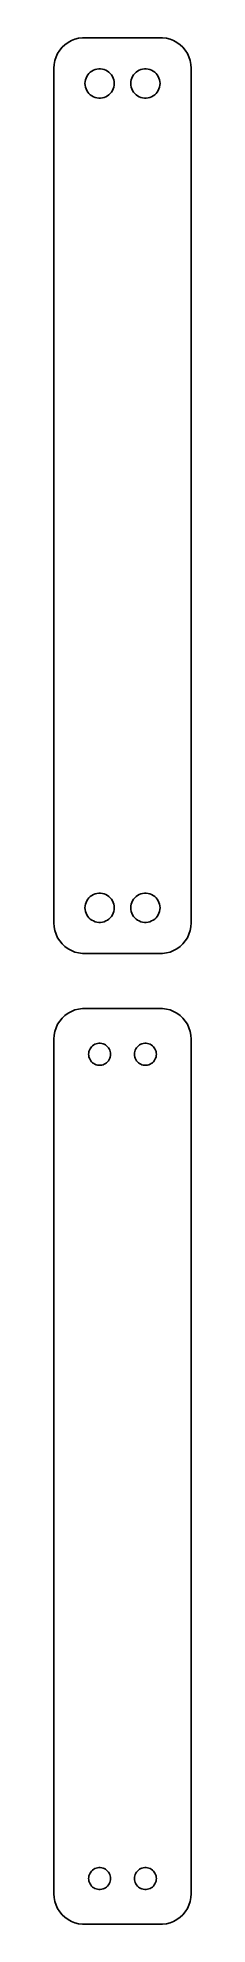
# Model space of a CAD drawing. Header units: metres. Extents: x -11 to 11, y 84 to 393.
import ezdxf

# ---------------------------------------------------------------- set-up
doc = ezdxf.new("R2010")
doc.units = ezdxf.units.M

msp = doc.modelspace()

# ---------------------------------------------------------------- linework, layer by layer
for p, q in [((-8.37889, 392.524), (-8.92912, 392.222)), ((-7.79507, 392.755), (-8.37889, 392.524)), ((-7.1869, 392.911), (-7.79507, 392.755)), ((-6.56395, 392.99), (-7.1869, 392.911)), ((6.56395, 392.99), (-6.56395, 392.99)), ((7.1869, 392.911), (6.56395, 392.99)), ((7.79507, 392.755), (7.1869, 392.911)), ((8.37889, 392.524), (7.79507, 392.755)), ((8.92912, 392.222), (8.37889, 392.524)), ((-10.8989, 389.841), (-11.0929, 389.243)), ((-10.6315, 390.409), (-10.8989, 389.841)), ((-10.2951, 390.939), (-10.6315, 390.409)), ((-9.89484, 391.423), (-10.2951, 390.939)), ((-9.43712, 391.853), (-9.89484, 391.423)), ((-8.92912, 392.222), (-9.43712, 391.853)), ((9.43712, 391.853), (8.92912, 392.222)), ((9.89484, 391.423), (9.43712, 391.853)), ((10.2951, 390.939), (9.89484, 391.423)), ((10.6315, 390.409), (10.2951, 390.939)), ((10.8989, 389.841), (10.6315, 390.409)), ((11.0929, 389.243), (10.8989, 389.841)), ((-11.2106, 388.627), (-11.25, 388)), ((-11.25, 388), (-11.25, 248)), ((-11.0929, 389.243), (-11.2106, 388.627)), ((-6.07458, 386.097), (-5.98146, 386.383)), ((-5.98146, 386.383), (-5.85313, 386.656)), ((-5.85313, 386.656), (-5.69164, 386.911)), ((-5.69164, 386.911), (-5.49951, 387.143)), ((-5.49951, 387.143), (-5.27982, 387.349)), ((-5.27982, 387.349), (-5.03598, 387.526)), ((-5.03598, 387.526), (-4.77187, 387.672)), ((-4.77187, 387.672), (-4.49164, 387.783)), ((-4.49164, 387.783), (-4.19971, 387.857)), ((-4.19971, 387.857), (-3.9007, 387.895)), ((-3.9007, 387.895), (-3.59929, 387.895)), ((-3.59929, 387.895), (-3.30028, 387.857)), ((-3.30028, 387.857), (-3.00835, 387.783)), ((-3.00835, 387.783), (-2.72812, 387.672)), ((-2.72812, 387.672), (-2.464, 387.526)), ((-2.464, 387.526), (-2.22017, 387.349)), ((-2.22017, 387.349), (-2.00047, 387.143)), ((-2.00047, 387.143), (-1.80835, 386.911)), ((-1.80835, 386.911), (-1.64685, 386.656)), ((-1.64685, 386.656), (-1.51852, 386.383)), ((-1.51852, 386.383), (-1.4254, 386.097)), ((1.4254, 386.097), (1.51852, 386.383)), ((1.51852, 386.383), (1.64685, 386.656)), ((1.64685, 386.656), (1.80835, 386.911)), ((1.80835, 386.911), (2.00047, 387.143)), ((2.00047, 387.143), (2.22017, 387.349)), ((2.22017, 387.349), (2.464, 387.526)), ((2.464, 387.526), (2.72812, 387.672)), ((2.72812, 387.672), (3.00835, 387.783)), ((3.00835, 387.783), (3.30028, 387.857)), ((3.30028, 387.857), (3.59929, 387.895)), ((3.59929, 387.895), (3.9007, 387.895)), ((3.9007, 387.895), (4.19971, 387.857)), ((4.19971, 387.857), (4.49164, 387.783)), ((4.49164, 387.783), (4.77187, 387.672)), ((4.77187, 387.672), (5.03598, 387.526)), ((5.03598, 387.526), (5.27982, 387.349)), ((5.27982, 387.349), (5.49951, 387.143)), ((5.49951, 387.143), (5.69164, 386.911)), ((5.69164, 386.911), (5.85313, 386.656)), ((5.85313, 386.656), (5.98146, 386.383)), ((5.98146, 386.383), (6.07458, 386.097)), ((11.2106, 388.627), (11.0929, 389.243)), ((11.25, 388), (11.2106, 388.627)), ((11.25, 248), (11.25, 388)), ((-6.14999, 385.5), (-6.13107, 385.801)), ((-6.13107, 385.199), (-6.14999, 385.5)), ((-6.13107, 385.801), (-6.07458, 386.097)), ((-6.07458, 384.903), (-6.13107, 385.199)), ((-5.98146, 384.617), (-6.07458, 384.903)), ((-5.85313, 384.344), (-5.98146, 384.617)), ((-5.69164, 384.089), (-5.85313, 384.344)), ((-5.49951, 383.857), (-5.69164, 384.089)), ((-5.27982, 383.651), (-5.49951, 383.857)), ((-5.03598, 383.474), (-5.27982, 383.651)), ((-4.77187, 383.328), (-5.03598, 383.474)), ((-4.49164, 383.217), (-4.77187, 383.328)), ((-4.19971, 383.143), (-4.49164, 383.217)), ((-3.9007, 383.105), (-4.19971, 383.143)), ((-3.30028, 383.143), (-3.59929, 383.105)), ((-3.00835, 383.217), (-3.30028, 383.143)), ((-2.72812, 383.328), (-3.00835, 383.217)), ((-2.464, 383.474), (-2.72812, 383.328)), ((-2.22017, 383.651), (-2.464, 383.474)), ((-2.00047, 383.857), (-2.22017, 383.651)), ((-1.80835, 384.089), (-2.00047, 383.857)), ((-1.64685, 384.344), (-1.80835, 384.089)), ((-1.51852, 384.617), (-1.64685, 384.344)), ((-1.4254, 384.903), (-1.51852, 384.617)), ((-1.4254, 386.097), (-1.36891, 385.801)), ((-1.36891, 385.199), (-1.4254, 384.903)), ((-1.36891, 385.801), (-1.34999, 385.5)), ((-1.34999, 385.5), (-1.36891, 385.199)), ((1.34999, 385.5), (1.36891, 385.801)), ((1.36891, 385.199), (1.34999, 385.5)), ((1.36891, 385.801), (1.4254, 386.097)), ((1.4254, 384.903), (1.36891, 385.199)), ((1.51852, 384.617), (1.4254, 384.903)), ((1.64685, 384.344), (1.51852, 384.617)), ((1.80835, 384.089), (1.64685, 384.344)), ((2.00047, 383.857), (1.80835, 384.089)), ((2.22017, 383.651), (2.00047, 383.857)), ((2.464, 383.474), (2.22017, 383.651)), ((2.72812, 383.328), (2.464, 383.474)), ((3.00835, 383.217), (2.72812, 383.328)), ((3.30028, 383.143), (3.00835, 383.217)), ((3.59929, 383.105), (3.30028, 383.143)), ((4.19971, 383.143), (3.9007, 383.105)), ((4.49164, 383.217), (4.19971, 383.143)), ((4.77187, 383.328), (4.49164, 383.217)), ((5.03598, 383.474), (4.77187, 383.328)), ((5.27982, 383.651), (5.03598, 383.474)), ((5.49951, 383.857), (5.27982, 383.651)), ((5.69164, 384.089), (5.49951, 383.857)), ((5.85313, 384.344), (5.69164, 384.089)), ((5.98146, 384.617), (5.85313, 384.344)), ((6.07458, 384.903), (5.98146, 384.617)), ((6.07458, 386.097), (6.13107, 385.801)), ((6.13107, 385.199), (6.07458, 384.903)), ((6.13107, 385.801), (6.14999, 385.5)), ((6.14999, 385.5), (6.13107, 385.199)), ((-3.59929, 383.105), (-3.9007, 383.105)), ((3.9007, 383.105), (3.59929, 383.105)), ((-6.14999, 250.5), (-6.13107, 250.801)), ((-6.13107, 250.199), (-6.14999, 250.5)), ((-6.13107, 250.801), (-6.07458, 251.097)), ((-6.07458, 251.097), (-5.98146, 251.383)), ((-5.98146, 251.383), (-5.85313, 251.656)), ((-5.85313, 251.656), (-5.69164, 251.911)), ((-5.69164, 251.911), (-5.49951, 252.143)), ((-5.49951, 252.143), (-5.27982, 252.349)), ((-5.27982, 252.349), (-5.03598, 252.526)), ((-5.03598, 252.526), (-4.77187, 252.672)), ((-4.77187, 252.672), (-4.49164, 252.783)), ((-4.49164, 252.783), (-4.19971, 252.857)), ((-4.19971, 252.857), (-3.9007, 252.895)), ((-3.9007, 252.895), (-3.59929, 252.895)), ((-3.59929, 252.895), (-3.30028, 252.857)), ((-3.30028, 252.857), (-3.00835, 252.783)), ((-3.00835, 252.783), (-2.72812, 252.672)), ((-2.72812, 252.672), (-2.464, 252.526)), ((-2.464, 252.526), (-2.22017, 252.349)), ((-2.22017, 252.349), (-2.00047, 252.143)), ((-2.00047, 252.143), (-1.80835, 251.911)), ((-1.80835, 251.911), (-1.64685, 251.656)), ((-1.64685, 251.656), (-1.51852, 251.383)), ((-1.51852, 251.383), (-1.4254, 251.097)), ((-1.4254, 251.097), (-1.36891, 250.801)), ((-1.36891, 250.801), (-1.34999, 250.5)), ((-1.34999, 250.5), (-1.36891, 250.199)), ((1.34999, 250.5), (1.36891, 250.801)), ((1.36891, 250.199), (1.34999, 250.5)), ((1.36891, 250.801), (1.4254, 251.097)), ((1.4254, 251.097), (1.51852, 251.383)), ((1.51852, 251.383), (1.64685, 251.656)), ((1.64685, 251.656), (1.80835, 251.911)), ((1.80835, 251.911), (2.00047, 252.143)), ((2.00047, 252.143), (2.22017, 252.349)), ((2.22017, 252.349), (2.464, 252.526)), ((2.464, 252.526), (2.72812, 252.672)), ((2.72812, 252.672), (3.00835, 252.783)), ((3.00835, 252.783), (3.30028, 252.857)), ((3.30028, 252.857), (3.59929, 252.895)), ((3.59929, 252.895), (3.9007, 252.895)), ((3.9007, 252.895), (4.19971, 252.857)), ((4.19971, 252.857), (4.49164, 252.783)), ((4.49164, 252.783), (4.77187, 252.672)), ((4.77187, 252.672), (5.03598, 252.526)), ((5.03598, 252.526), (5.27982, 252.349)), ((5.27982, 252.349), (5.49951, 252.143)), ((5.49951, 252.143), (5.69164, 251.911)), ((5.69164, 251.911), (5.85313, 251.656)), ((5.85313, 251.656), (5.98146, 251.383)), ((5.98146, 251.383), (6.07458, 251.097)), ((6.07458, 251.097), (6.13107, 250.801)), ((6.13107, 250.801), (6.14999, 250.5)), ((6.14999, 250.5), (6.13107, 250.199)), ((-11.25, 248), (-11.2106, 247.373)), ((-11.2106, 247.373), (-11.0929, 246.757)), ((-6.07458, 249.903), (-6.13107, 250.199)), ((-5.98146, 249.617), (-6.07458, 249.903)), ((-5.85313, 249.344), (-5.98146, 249.617)), ((-5.69164, 249.089), (-5.85313, 249.344)), ((-5.49951, 248.857), (-5.69164, 249.089)), ((-5.27982, 248.651), (-5.49951, 248.857)), ((-5.03598, 248.474), (-5.27982, 248.651)), ((-4.77187, 248.328), (-5.03598, 248.474)), ((-4.49164, 248.217), (-4.77187, 248.328)), ((-4.19971, 248.143), (-4.49164, 248.217)), ((-3.9007, 248.105), (-4.19971, 248.143)), ((-3.59929, 248.105), (-3.9007, 248.105)), ((-3.30028, 248.143), (-3.59929, 248.105)), ((-3.00835, 248.217), (-3.30028, 248.143)), ((-2.72812, 248.328), (-3.00835, 248.217)), ((-2.464, 248.474), (-2.72812, 248.328)), ((-2.22017, 248.651), (-2.464, 248.474)), ((-2.00047, 248.857), (-2.22017, 248.651)), ((-1.80835, 249.089), (-2.00047, 248.857)), ((-1.64685, 249.344), (-1.80835, 249.089)), ((-1.51852, 249.617), (-1.64685, 249.344)), ((-1.4254, 249.903), (-1.51852, 249.617)), ((-1.36891, 250.199), (-1.4254, 249.903)), ((1.4254, 249.903), (1.36891, 250.199)), ((1.51852, 249.617), (1.4254, 249.903)), ((1.64685, 249.344), (1.51852, 249.617)), ((1.80835, 249.089), (1.64685, 249.344)), ((2.00047, 248.857), (1.80835, 249.089)), ((2.22017, 248.651), (2.00047, 248.857)), ((2.464, 248.474), (2.22017, 248.651)), ((2.72812, 248.328), (2.464, 248.474)), ((3.00835, 248.217), (2.72812, 248.328)), ((3.30028, 248.143), (3.00835, 248.217)), ((3.59929, 248.105), (3.30028, 248.143)), ((3.9007, 248.105), (3.59929, 248.105)), ((4.19971, 248.143), (3.9007, 248.105)), ((4.49164, 248.217), (4.19971, 248.143)), ((4.77187, 248.328), (4.49164, 248.217)), ((5.03598, 248.474), (4.77187, 248.328)), ((5.27982, 248.651), (5.03598, 248.474)), ((5.49951, 248.857), (5.27982, 248.651)), ((5.69164, 249.089), (5.49951, 248.857)), ((5.85313, 249.344), (5.69164, 249.089)), ((5.98146, 249.617), (5.85313, 249.344)), ((6.07458, 249.903), (5.98146, 249.617)), ((6.13107, 250.199), (6.07458, 249.903)), ((11.0929, 246.757), (11.2106, 247.373)), ((11.2106, 247.373), (11.25, 248)), ((-11.0929, 246.757), (-10.8989, 246.159)), ((-10.8989, 246.159), (-10.6315, 245.591)), ((-10.6315, 245.591), (-10.2951, 245.061)), ((-10.2951, 245.061), (-9.89484, 244.577)), ((-9.89484, 244.577), (-9.43712, 244.147)), ((-9.43712, 244.147), (-8.92912, 243.778)), ((8.92912, 243.778), (9.43712, 244.147)), ((9.43712, 244.147), (9.89484, 244.577)), ((9.89484, 244.577), (10.2951, 245.061)), ((10.2951, 245.061), (10.6315, 245.591)), ((10.6315, 245.591), (10.8989, 246.159)), ((10.8989, 246.159), (11.0929, 246.757)), ((-8.92912, 243.778), (-8.37889, 243.476)), ((-8.37889, 243.476), (-7.79507, 243.245)), ((-7.79507, 243.245), (-7.1869, 243.089)), ((-7.1869, 243.089), (-6.56395, 243.01)), ((-6.56395, 243.01), (6.56395, 243.01)), ((6.56395, 243.01), (7.1869, 243.089)), ((7.1869, 243.089), (7.79507, 243.245)), ((7.79507, 243.245), (8.37889, 243.476)), ((8.37889, 243.476), (8.92912, 243.778)), ((-10.2951, 231.939), (-10.6315, 231.409)), ((-9.89484, 232.423), (-10.2951, 231.939)), ((-9.43712, 232.853), (-9.89484, 232.423)), ((-8.92912, 233.222), (-9.43712, 232.853)), ((-8.37889, 233.524), (-8.92912, 233.222)), ((-7.79507, 233.755), (-8.37889, 233.524)), ((-7.1869, 233.911), (-7.79507, 233.755)), ((-6.56395, 233.99), (-7.1869, 233.911)), ((6.56395, 233.99), (-6.56395, 233.99)), ((7.1869, 233.911), (6.56395, 233.99)), ((7.79507, 233.755), (7.1869, 233.911)), ((8.37889, 233.524), (7.79507, 233.755)), ((8.92912, 233.222), (8.37889, 233.524)), ((9.43712, 232.853), (8.92912, 233.222)), ((9.89484, 232.423), (9.43712, 232.853)), ((10.2951, 231.939), (9.89484, 232.423)), ((10.6315, 231.409), (10.2951, 231.939)), ((-11.2106, 229.627), (-11.25, 229)), ((-11.25, 229), (-11.25, 89)), ((-11.0929, 230.243), (-11.2106, 229.627)), ((-10.8989, 230.841), (-11.0929, 230.243)), ((-10.6315, 231.409), (-10.8989, 230.841)), ((10.8989, 230.841), (10.6315, 231.409)), ((11.0929, 230.243), (10.8989, 230.841)), ((11.2106, 229.627), (11.0929, 230.243)), ((11.25, 229), (11.2106, 229.627)), ((11.25, 89), (11.25, 229)), ((-5.54999, 226.5), (-5.5358, 226.726)), ((-5.5358, 226.274), (-5.54999, 226.5)), ((-5.5358, 226.726), (-5.49344, 226.948)), ((-5.49344, 226.052), (-5.5358, 226.274)), ((-5.49344, 226.948), (-5.42358, 227.163)), ((-5.42358, 225.837), (-5.49344, 226.052)), ((-5.42358, 227.163), (-5.32735, 227.367)), ((-5.32735, 225.633), (-5.42358, 225.837)), ((-5.32735, 227.367), (-5.20622, 227.558)), ((-5.20622, 225.442), (-5.32735, 225.633)), ((-5.20622, 227.558), (-5.06213, 227.732)), ((-5.06213, 227.732), (-4.89735, 227.887)), ((-4.89735, 227.887), (-4.71448, 228.02)), ((-4.71448, 228.02), (-4.51639, 228.129)), ((-4.51639, 228.129), (-4.30623, 228.212)), ((-4.30623, 228.212), (-4.08728, 228.268)), ((-4.08728, 228.268), (-3.86302, 228.296)), ((-3.86302, 228.296), (-3.63696, 228.296)), ((-3.63696, 228.296), (-3.4127, 228.268)), ((-3.4127, 228.268), (-3.19376, 228.212)), ((-3.19376, 228.212), (-2.9836, 228.129)), ((-2.9836, 228.129), (-2.78551, 228.02)), ((-2.78551, 228.02), (-2.60263, 227.887)), ((-2.60263, 227.887), (-2.43785, 227.732)), ((-2.43785, 227.732), (-2.29376, 227.558)), ((-2.29376, 227.558), (-2.17264, 227.367)), ((-2.17264, 225.633), (-2.29376, 225.442)), ((-2.17264, 227.367), (-2.0764, 227.163)), ((-2.0764, 225.837), (-2.17264, 225.633)), ((-2.0764, 227.163), (-2.00655, 226.948)), ((-2.00655, 226.052), (-2.0764, 225.837)), ((-2.00655, 226.948), (-1.96419, 226.726)), ((-1.96419, 226.274), (-2.00655, 226.052)), ((-1.96419, 226.726), (-1.95, 226.5)), ((-1.95, 226.5), (-1.96419, 226.274)), ((1.95, 226.5), (1.96419, 226.726)), ((1.96419, 226.274), (1.95, 226.5)), ((1.96419, 226.726), (2.00655, 226.948)), ((2.00655, 226.052), (1.96419, 226.274)), ((2.00655, 226.948), (2.0764, 227.163)), ((2.0764, 225.837), (2.00655, 226.052)), ((2.0764, 227.163), (2.17264, 227.367)), ((2.17264, 225.633), (2.0764, 225.837)), ((2.17264, 227.367), (2.29376, 227.558)), ((2.29376, 225.442), (2.17264, 225.633)), ((2.29376, 227.558), (2.43785, 227.732)), ((2.43785, 227.732), (2.60263, 227.887)), ((2.60263, 227.887), (2.78551, 228.02)), ((2.78551, 228.02), (2.9836, 228.129)), ((2.9836, 228.129), (3.19376, 228.212)), ((3.19376, 228.212), (3.4127, 228.268)), ((3.4127, 228.268), (3.63696, 228.296)), ((3.63696, 228.296), (3.86302, 228.296)), ((3.86302, 228.296), (4.08728, 228.268)), ((4.08728, 228.268), (4.30623, 228.212)), ((4.30623, 228.212), (4.51639, 228.129)), ((4.51639, 228.129), (4.71448, 228.02)), ((4.71448, 228.02), (4.89735, 227.887)), ((4.89735, 227.887), (5.06213, 227.732)), ((5.06213, 227.732), (5.20622, 227.558)), ((5.20622, 227.558), (5.32735, 227.367)), ((5.32735, 225.633), (5.20622, 225.442)), ((5.32735, 227.367), (5.42358, 227.163)), ((5.42358, 225.837), (5.32735, 225.633)), ((5.42358, 227.163), (5.49344, 226.948)), ((5.49344, 226.052), (5.42358, 225.837)), ((5.49344, 226.948), (5.5358, 226.726)), ((5.5358, 226.274), (5.49344, 226.052)), ((5.5358, 226.726), (5.54999, 226.5)), ((5.54999, 226.5), (5.5358, 226.274)), ((-5.06213, 225.268), (-5.20622, 225.442)), ((-4.89735, 225.113), (-5.06213, 225.268)), ((-4.71448, 224.98), (-4.89735, 225.113)), ((-4.51639, 224.871), (-4.71448, 224.98)), ((-4.30623, 224.788), (-4.51639, 224.871)), ((-4.08728, 224.732), (-4.30623, 224.788)), ((-3.86302, 224.704), (-4.08728, 224.732)), ((-3.63696, 224.704), (-3.86302, 224.704)), ((-3.4127, 224.732), (-3.63696, 224.704)), ((-3.19376, 224.788), (-3.4127, 224.732)), ((-2.9836, 224.871), (-3.19376, 224.788)), ((-2.78551, 224.98), (-2.9836, 224.871)), ((-2.60263, 225.113), (-2.78551, 224.98)), ((-2.43785, 225.268), (-2.60263, 225.113)), ((-2.29376, 225.442), (-2.43785, 225.268)), ((2.43785, 225.268), (2.29376, 225.442)), ((2.60263, 225.113), (2.43785, 225.268)), ((2.78551, 224.98), (2.60263, 225.113)), ((2.9836, 224.871), (2.78551, 224.98)), ((3.19376, 224.788), (2.9836, 224.871)), ((3.4127, 224.732), (3.19376, 224.788)), ((3.63696, 224.704), (3.4127, 224.732)), ((3.86302, 224.704), (3.63696, 224.704)), ((4.08728, 224.732), (3.86302, 224.704)), ((4.30623, 224.788), (4.08728, 224.732)), ((4.51639, 224.871), (4.30623, 224.788)), ((4.71448, 224.98), (4.51639, 224.871)), ((4.89735, 225.113), (4.71448, 224.98)), ((5.06213, 225.268), (4.89735, 225.113)), ((5.20622, 225.442), (5.06213, 225.268)), ((-5.20622, 92.558), (-5.06213, 92.7322)), ((-5.06213, 92.7322), (-4.89735, 92.8869)), ((-4.89735, 92.8869), (-4.71448, 93.0198)), ((-4.71448, 93.0198), (-4.51639, 93.1287)), ((-4.51639, 93.1287), (-4.30623, 93.2119)), ((-4.30623, 93.2119), (-4.08728, 93.2681)), ((-4.08728, 93.2681), (-3.86302, 93.2964)), ((-3.86302, 93.2964), (-3.63696, 93.2964)), ((-3.63696, 93.2964), (-3.4127, 93.2681)), ((-3.4127, 93.2681), (-3.19376, 93.2119)), ((-3.19376, 93.2119), (-2.9836, 93.1287)), ((-2.9836, 93.1287), (-2.78551, 93.0198)), ((-2.78551, 93.0198), (-2.60263, 92.8869)), ((-2.60263, 92.8869), (-2.43785, 92.7322)), ((-2.43785, 92.7322), (-2.29376, 92.558)), ((2.29376, 92.558), (2.43785, 92.7322)), ((2.43785, 92.7322), (2.60263, 92.8869)), ((2.60263, 92.8869), (2.78551, 93.0198)), ((2.78551, 93.0198), (2.9836, 93.1287)), ((2.9836, 93.1287), (3.19376, 93.2119)), ((3.19376, 93.2119), (3.4127, 93.2681)), ((3.4127, 93.2681), (3.63696, 93.2964)), ((3.63696, 93.2964), (3.86302, 93.2964)), ((3.86302, 93.2964), (4.08728, 93.2681)), ((4.08728, 93.2681), (4.30623, 93.2119)), ((4.30623, 93.2119), (4.51639, 93.1287)), ((4.51639, 93.1287), (4.71448, 93.0198)), ((4.71448, 93.0198), (4.89735, 92.8869)), ((4.89735, 92.8869), (5.06213, 92.7322)), ((5.06213, 92.7322), (5.20622, 92.558)), ((-5.54999, 91.5), (-5.5358, 91.7256)), ((-5.5358, 91.2744), (-5.54999, 91.5)), ((-5.5358, 91.7256), (-5.49344, 91.9476)), ((-5.49344, 91.0524), (-5.5358, 91.2744)), ((-5.49344, 91.9476), (-5.42358, 92.1626)), ((-5.42358, 90.8374), (-5.49344, 91.0524)), ((-5.42358, 92.1626), (-5.32735, 92.3672)), ((-5.32735, 90.6328), (-5.42358, 90.8374)), ((-5.32735, 92.3672), (-5.20622, 92.558)), ((-5.20622, 90.442), (-5.32735, 90.6328)), ((-5.06213, 90.2678), (-5.20622, 90.442)), ((-4.89735, 90.1131), (-5.06213, 90.2678)), ((-4.71448, 89.9802), (-4.89735, 90.1131)), ((-4.51639, 89.8713), (-4.71448, 89.9802)), ((-4.30623, 89.7881), (-4.51639, 89.8713)), ((-4.08728, 89.7319), (-4.30623, 89.7881)), ((-3.86302, 89.7036), (-4.08728, 89.7319)), ((-3.63696, 89.7036), (-3.86302, 89.7036)), ((-3.4127, 89.7319), (-3.63696, 89.7036)), ((-3.19376, 89.7881), (-3.4127, 89.7319)), ((-2.9836, 89.8713), (-3.19376, 89.7881)), ((-2.78551, 89.9802), (-2.9836, 89.8713)), ((-2.60263, 90.1131), (-2.78551, 89.9802)), ((-2.43785, 90.2678), (-2.60263, 90.1131)), ((-2.29376, 90.442), (-2.43785, 90.2678)), ((-2.29376, 92.558), (-2.17264, 92.3672)), ((-2.17264, 90.6328), (-2.29376, 90.442)), ((-2.17264, 92.3672), (-2.0764, 92.1626)), ((-2.0764, 90.8374), (-2.17264, 90.6328)), ((-2.0764, 92.1626), (-2.00655, 91.9476)), ((-2.00655, 91.0524), (-2.0764, 90.8374)), ((-2.00655, 91.9476), (-1.96419, 91.7256)), ((-1.96419, 91.2744), (-2.00655, 91.0524)), ((-1.96419, 91.7256), (-1.95, 91.5)), ((-1.95, 91.5), (-1.96419, 91.2744)), ((1.95, 91.5), (1.96419, 91.7256)), ((1.96419, 91.2744), (1.95, 91.5)), ((1.96419, 91.7256), (2.00655, 91.9476)), ((2.00655, 91.0524), (1.96419, 91.2744)), ((2.00655, 91.9476), (2.0764, 92.1626)), ((2.0764, 90.8374), (2.00655, 91.0524)), ((2.0764, 92.1626), (2.17264, 92.3672)), ((2.17264, 90.6328), (2.0764, 90.8374)), ((2.17264, 92.3672), (2.29376, 92.558)), ((2.29376, 90.442), (2.17264, 90.6328)), ((2.43785, 90.2678), (2.29376, 90.442)), ((2.60263, 90.1131), (2.43785, 90.2678)), ((2.78551, 89.9802), (2.60263, 90.1131)), ((2.9836, 89.8713), (2.78551, 89.9802)), ((3.19376, 89.7881), (2.9836, 89.8713)), ((3.4127, 89.7319), (3.19376, 89.7881)), ((3.63696, 89.7036), (3.4127, 89.7319)), ((3.86302, 89.7036), (3.63696, 89.7036)), ((4.08728, 89.7319), (3.86302, 89.7036)), ((4.30623, 89.7881), (4.08728, 89.7319)), ((4.51639, 89.8713), (4.30623, 89.7881)), ((4.71448, 89.9802), (4.51639, 89.8713)), ((4.89735, 90.1131), (4.71448, 89.9802)), ((5.06213, 90.2678), (4.89735, 90.1131)), ((5.20622, 90.442), (5.06213, 90.2678)), ((5.20622, 92.558), (5.32735, 92.3672)), ((5.32735, 90.6328), (5.20622, 90.442)), ((5.32735, 92.3672), (5.42358, 92.1626)), ((5.42358, 90.8374), (5.32735, 90.6328)), ((5.42358, 92.1626), (5.49344, 91.9476)), ((5.49344, 91.0524), (5.42358, 90.8374)), ((5.49344, 91.9476), (5.5358, 91.7256)), ((5.5358, 91.2744), (5.49344, 91.0524)), ((5.5358, 91.7256), (5.54999, 91.5)), ((5.54999, 91.5), (5.5358, 91.2744)), ((-11.25, 89), (-11.2106, 88.3733)), ((-11.2106, 88.3733), (-11.0929, 87.7566)), ((-11.0929, 87.7566), (-10.8989, 87.1594)), ((-10.8989, 87.1594), (-10.6315, 86.5912)), ((-10.6315, 86.5912), (-10.2951, 86.0611)), ((10.2951, 86.0611), (10.6315, 86.5912)), ((10.6315, 86.5912), (10.8989, 87.1594)), ((10.8989, 87.1594), (11.0929, 87.7566)), ((11.0929, 87.7566), (11.2106, 88.3733)), ((11.2106, 88.3733), (11.25, 89)), ((-10.2951, 86.0611), (-9.89484, 85.5773)), ((-9.89484, 85.5773), (-9.43712, 85.1474)), ((-9.43712, 85.1474), (-8.92912, 84.7784)), ((-8.92912, 84.7784), (-8.37889, 84.4759)), ((-8.37889, 84.4759), (-7.79507, 84.2447)), ((-7.79507, 84.2447), (-7.1869, 84.0886)), ((-7.1869, 84.0886), (-6.56395, 84.0099)), ((-6.56395, 84.0099), (6.56395, 84.0099)), ((6.56395, 84.0099), (7.1869, 84.0886)), ((7.1869, 84.0886), (7.79507, 84.2447)), ((7.79507, 84.2447), (8.37889, 84.4759)), ((8.37889, 84.4759), (8.92912, 84.7784)), ((8.92912, 84.7784), (9.43712, 85.1474)), ((9.43712, 85.1474), (9.89484, 85.5773)), ((9.89484, 85.5773), (10.2951, 86.0611))]:
    msp.add_line(p, q)

doc.saveas('drawing.dxf')
